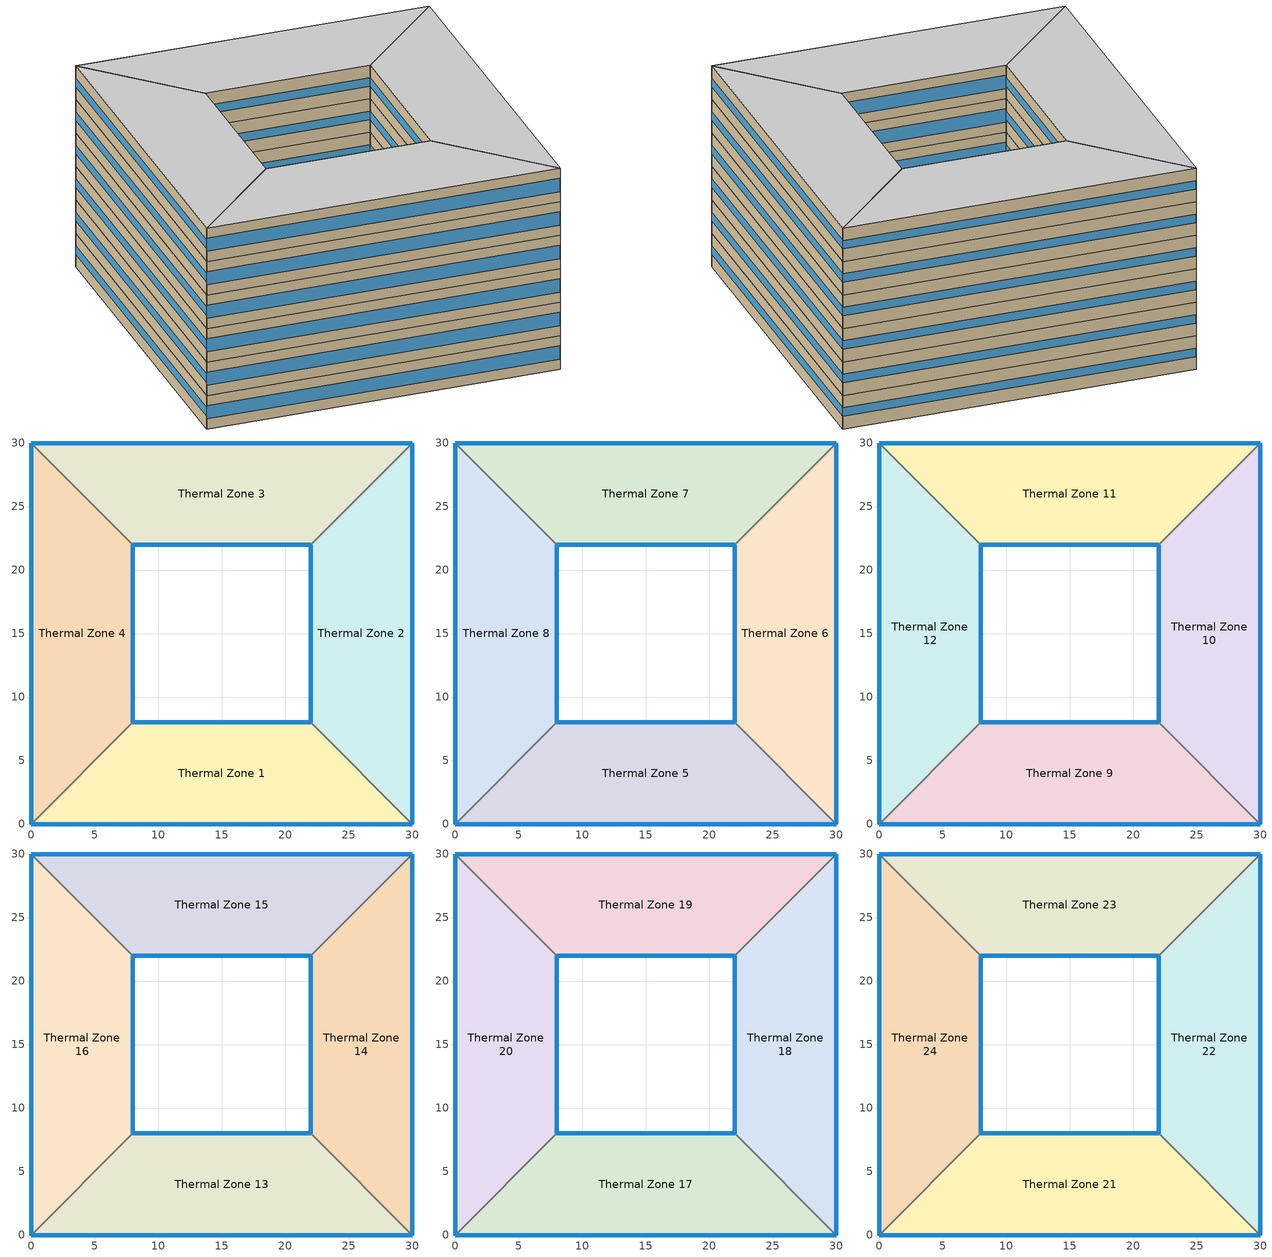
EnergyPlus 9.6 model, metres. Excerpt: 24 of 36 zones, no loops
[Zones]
Thermal Zone 1
 floor ground (ExtSlabCarpet): 0,0 8,8 22,8 30,0 z0
 wall outside (Ext Wall): 22,8 8,8 / 0,0 30,0 z0:3
 wall to Thermal Zone 4 (Interior Wall): 8,8 0,0 z0:3
 wall to Thermal Zone 2 (Interior Wall): 30,0 22,8 z0:3
 window (Ext Window): 21.99,8 8.01,8 / 0.01,0 29.99,0 z0.9:2.1
Thermal Zone 2
 floor ground (ExtSlabCarpet): 22,8 22,22 30,30 30,0 z0
 wall outside (Ext Wall): 22,22 22,8 / 30,0 30,30 z0:3
 wall to Thermal Zone 3 (Interior Wall): 30,30 22,22 z0:3
 window (Ext Window): 22,21.99 22,8.01 / 30,0.01 30,29.99 z1.12:1.88
Thermal Zone 3
 floor ground (ExtSlabCarpet): 8,22 0,30 30,30 22,22 z0
 wall outside (Ext Wall): 30,30 0,30 / 8,22 22,22 z0:3
 wall to Thermal Zone 4 (Interior Wall): 0,30 8,22 z0:3
 window (Ext Window): 29.99,30 0.01,30 / 8.01,22 21.99,22 z1.12:1.88
Thermal Zone 4
 floor ground (ExtSlabCarpet): 0,30 8,22 8,8 0,0 z0
 wall outside (Ext Wall): 8,8 8,22 / 0,30 0,0 z0:3
 window (Ext Window): 8,8.01 8,21.99 / 0,29.99 0,0.01 z1.12:1.88
Thermal Zone 5
 floor to Thermal Zone 1 (Interior Floor): 0,0 8,8 22,8 30,0 z3
 wall outside (Ext Wall): 22,8 8,8 / 0,0 30,0 z3:6
 wall to Thermal Zone 8 (Interior Wall): 8,8 0,0 z3:6
 wall to Thermal Zone 6 (Interior Wall): 30,0 22,8 z3:6
 window (Ext Window): 21.99,8 8.01,8 / 0.01,0 29.99,0 z3.9:5.1
Thermal Zone 6
 floor to Thermal Zone 2 (Interior Floor): 22,8 22,22 30,30 30,0 z3
 wall outside (Ext Wall): 22,22 22,8 / 30,0 30,30 z3:6
 wall to Thermal Zone 7 (Interior Wall): 30,30 22,22 z3:6
 window (Ext Window): 22,21.99 22,8.01 / 30,0.01 30,29.99 z4.12:4.88
Thermal Zone 7
 floor to Thermal Zone 3 (Interior Floor): 8,22 0,30 30,30 22,22 z3
 wall outside (Ext Wall): 30,30 0,30 / 8,22 22,22 z3:6
 wall to Thermal Zone 8 (Interior Wall): 0,30 8,22 z3:6
 window (Ext Window): 29.99,30 0.01,30 / 8.01,22 21.99,22 z4.12:4.88
Thermal Zone 8
 floor to Thermal Zone 4 (Interior Floor): 0,30 8,22 8,8 0,0 z3
 wall outside (Ext Wall): 8,8 8,22 / 0,30 0,0 z3:6
 window (Ext Window): 8,8.01 8,21.99 / 0,29.99 0,0.01 z4.12:4.88
Thermal Zone 9
 floor to Thermal Zone 5 (Interior Floor): 0,0 8,8 22,8 30,0 z6
 wall outside (Ext Wall): 22,8 8,8 / 0,0 30,0 z6:9
 wall to Thermal Zone 12 (Interior Wall): 8,8 0,0 z6:9
 wall to Thermal Zone 10 (Interior Wall): 30,0 22,8 z6:9
 window (Ext Window): 21.99,8 8.01,8 / 0.01,0 29.99,0 z6.9:8.1
Thermal Zone 10
 floor to Thermal Zone 6 (Interior Floor): 22,8 22,22 30,30 30,0 z6
 wall outside (Ext Wall): 22,22 22,8 / 30,0 30,30 z6:9
 wall to Thermal Zone 11 (Interior Wall): 30,30 22,22 z6:9
 window (Ext Window): 22,21.99 22,8.01 / 30,0.01 30,29.99 z7.12:7.88
Thermal Zone 11
 floor to Thermal Zone 7 (Interior Floor): 8,22 0,30 30,30 22,22 z6
 wall outside (Ext Wall): 30,30 0,30 / 8,22 22,22 z6:9
 wall to Thermal Zone 12 (Interior Wall): 0,30 8,22 z6:9
 window (Ext Window): 29.99,30 0.01,30 / 8.01,22 21.99,22 z7.12:7.88
Thermal Zone 12
 floor to Thermal Zone 8 (Interior Floor): 0,30 8,22 8,8 0,0 z6
 wall outside (Ext Wall): 8,8 8,22 / 0,30 0,0 z6:9
 window (Ext Window): 8,8.01 8,21.99 / 0,29.99 0,0.01 z7.12:7.88
Thermal Zone 13
 floor to Thermal Zone 9 (Interior Floor): 0,0 8,8 22,8 30,0 z9
 wall outside (Ext Wall): 22,8 8,8 / 0,0 30,0 z9:12
 wall to Thermal Zone 16 (Interior Wall): 8,8 0,0 z9:12
 wall to Thermal Zone 14 (Interior Wall): 30,0 22,8 z9:12
 window (Ext Window): 21.99,8 8.01,8 / 0.01,0 29.99,0 z9.9:11.1
Thermal Zone 14
 floor to Thermal Zone 10 (Interior Floor): 22,8 22,22 30,30 30,0 z9
 wall outside (Ext Wall): 22,22 22,8 / 30,0 30,30 z9:12
 wall to Thermal Zone 15 (Interior Wall): 30,30 22,22 z9:12
 window (Ext Window): 22,21.99 22,8.01 / 30,0.01 30,29.99 z10.12:10.88
Thermal Zone 15
 floor to Thermal Zone 11 (Interior Floor): 8,22 0,30 30,30 22,22 z9
 wall outside (Ext Wall): 30,30 0,30 / 8,22 22,22 z9:12
 wall to Thermal Zone 16 (Interior Wall): 0,30 8,22 z9:12
 window (Ext Window): 29.99,30 0.01,30 / 8.01,22 21.99,22 z10.12:10.88
Thermal Zone 16
 floor to Thermal Zone 12 (Interior Floor): 0,30 8,22 8,8 0,0 z9
 wall outside (Ext Wall): 8,8 8,22 / 0,30 0,0 z9:12
 window (Ext Window): 8,8.01 8,21.99 / 0,29.99 0,0.01 z10.12:10.88
Thermal Zone 17
 floor to Thermal Zone 13 (Interior Floor): 0,0 8,8 22,8 30,0 z12
 wall outside (Ext Wall): 22,8 8,8 / 0,0 30,0 z12:15
 wall to Thermal Zone 20 (Interior Wall): 8,8 0,0 z12:15
 wall to Thermal Zone 18 (Interior Wall): 30,0 22,8 z12:15
 window (Ext Window): 21.99,8 8.01,8 / 0.01,0 29.99,0 z12.9:14.1
Thermal Zone 18
 floor to Thermal Zone 14 (Interior Floor): 22,8 22,22 30,30 30,0 z12
 wall outside (Ext Wall): 22,22 22,8 / 30,0 30,30 z12:15
 wall to Thermal Zone 19 (Interior Wall): 30,30 22,22 z12:15
 window (Ext Window): 22,21.99 22,8.01 / 30,0.01 30,29.99 z13.12:13.88
Thermal Zone 19
 floor to Thermal Zone 15 (Interior Floor): 8,22 0,30 30,30 22,22 z12
 wall outside (Ext Wall): 30,30 0,30 / 8,22 22,22 z12:15
 wall to Thermal Zone 20 (Interior Wall): 0,30 8,22 z12:15
 window (Ext Window): 29.99,30 0.01,30 / 8.01,22 21.99,22 z13.12:13.88
Thermal Zone 20
 floor to Thermal Zone 16 (Interior Floor): 0,30 8,22 8,8 0,0 z12
 wall outside (Ext Wall): 8,8 8,22 / 0,30 0,0 z12:15
 window (Ext Window): 8,8.01 8,21.99 / 0,29.99 0,0.01 z13.12:13.88
Thermal Zone 21
 floor to Thermal Zone 17 (Interior Floor): 0,0 8,8 22,8 30,0 z15
 wall outside (Ext Wall): 22,8 8,8 / 0,0 30,0 z15:18
 wall to Thermal Zone 24 (Interior Wall): 8,8 0,0 z15:18
 wall to Thermal Zone 22 (Interior Wall): 30,0 22,8 z15:18
 window (Ext Window): 21.99,8 8.01,8 / 0.01,0 29.99,0 z15.9:17.1
 ceiling to Thermal Zone 25 (Interior Ceiling): 30,0 22,8 8,8 0,0 z18
Thermal Zone 22
 floor to Thermal Zone 18 (Interior Floor): 22,8 22,22 30,30 30,0 z15
 wall outside (Ext Wall): 22,22 22,8 / 30,0 30,30 z15:18
 wall to Thermal Zone 23 (Interior Wall): 30,30 22,22 z15:18
 window (Ext Window): 22,21.99 22,8.01 / 30,0.01 30,29.99 z16.12:16.88
 ceiling to Thermal Zone 26 (Interior Ceiling): 30,0 30,30 22,22 22,8 z18
Thermal Zone 23
 floor to Thermal Zone 19 (Interior Floor): 8,22 0,30 30,30 22,22 z15
 wall outside (Ext Wall): 30,30 0,30 / 8,22 22,22 z15:18
 wall to Thermal Zone 24 (Interior Wall): 0,30 8,22 z15:18
 window (Ext Window): 29.99,30 0.01,30 / 8.01,22 21.99,22 z16.12:16.88
 ceiling to Thermal Zone 27 (Interior Ceiling): 22,22 30,30 0,30 8,22 z18
Thermal Zone 24
 floor to Thermal Zone 20 (Interior Floor): 0,30 8,22 8,8 0,0 z15
 wall outside (Ext Wall): 8,8 8,22 / 0,30 0,0 z15:18
 window (Ext Window): 8,8.01 8,21.99 / 0,29.99 0,0.01 z16.12:16.88
 ceiling to Thermal Zone 28 (Interior Ceiling): 0,0 8,8 8,22 0,30 z18
[Building]
Building 1: North Axis {deg}=-0
[Site:Location]
Washington Dc Dulles IntL Ar: Latitude {deg}=38.98; Longitude {deg}=-77.47; Time Zone {hr}=-5; Elevation {m}=82
[SizingPeriod:DesignDay] Month=7; Day of Month=21; Day Type=SummerDesignDay; Daily Dry-Bulb Temperature Range {deltaC}=14.4; Dry-Bulb Temperature Range Modifier Type=DefaultMultipliers; Barometric Pressure {Pa}=86790; Wind Speed {m/s}=5; Wind Direction {deg}=340; Rain Indicator=No; Snow Indicator=No; Daylight Saving Time Indicator=No; Solar Model Indicator=ASHRAETau; ASHRAE Clear Sky Optical Depth for Beam Irradiance (taub)=0.339; ASHRAE Clear Sky Optical Depth for Diffuse Irradiance (taud)=2.366; Begin Environment Reset Mode=FullResetAtBeginEnvironment
Name | Maximum Dry-Bulb Temperature {C} | Humidity Condition Type | Wetbulb or DewPoint at Maximum Dry-Bulb {C} | Enthalpy at Maximum Dry-Bulb {J/kg}
SALT-LAKE-CITY-IAP Ann Clg .4% Condns DB=>MWB | 36.5 | Wetbulb | 17.1
SALT-LAKE-CITY-IAP Ann Clg .4% Condns DP=>MDB | 22.5 | Dewpoint | 15.6
SALT-LAKE-CITY-IAP Ann Clg .4% Condns Enth=>MDB | 30.8 | Enthalpy |  | 59300
SALT-LAKE-CITY-IAP Ann Clg .4% Condns WB=>MDB | 31.2 | Wetbulb | 19
[Material] Thermal Absorptance=0.9
Name | Roughness | Thickness m | Conductivity W/m-K | Density kg/m3 | Specific Heat J/kg-K | Solar Absorptance | Visible Absorptance
wall gypsum | MediumSmooth | 0.2 | 0.16 | 800 | 1090 | 0.4 | 0.4
Wall Insulation [30] | MediumRough | 0.1693 | 0.049 | 265 | 836.8 | 0.7 | 0.7
F16 Acoustic tile | MediumSmooth | 0.0191 | 0.06 | 368 | 590 | 0.3 | 0.3
M11 100mm lightweight concrete | MediumRough | 0.1016 | 0.53 | 1280 | 840 | 0.5 | 0.5
MAT-CC05 4 HW CONCRETE | Rough | 0.1016 | 1.311 | 2240 | 836.8 | 0.85 | 0.85
G01a 19mm gypsum board | MediumSmooth | 0.019 | 0.16 | 800 | 1090 | 0.4 | 0.4
[Material:AirGap]
Name | Thermal Resistance m2-K/W
F04 Wall air space resistance | 0.15
F05 Ceiling air space resistance | 0.18
[Material:NoMass]
CP02 CARPET PAD: Roughness=Smooth; Thermal Resistance m2-K/W=0.1; Thermal Absorptance=0.9; Solar Absorptance=0.8; Visible Absorptance=0.8
[WindowMaterial:SimpleGlazingSystem]
Window Material Simple Glazing System: U-Factor W/m2-K=2.2; Solar Heat Gain Coefficient=0.35
[Construction]
Ext Wall: wall gypsum, Wall Insulation [30]
Ext Window: Window Material Simple Glazing System
ExtSlabCarpet: MAT-CC05 4 HW CONCRETE, CP02 CARPET PAD
Interior Ceiling: M11 100mm lightweight concrete, F05 Ceiling air space resistance, F16 Acoustic tile
Interior Floor: F16 Acoustic tile, F05 Ceiling air space resistance, M11 100mm lightweight concrete
Interior Wall: G01a 19mm gypsum board, F04 Wall air space resistance, G01a 19mm gypsum board
[Zone]
Thermal Zone 1; Thermal Zone 2; Thermal Zone 3; Thermal Zone 4: 0, 0, 0, 0, , 1, , , , , , Yes
Thermal Zone 5; Thermal Zone 6; Thermal Zone 7; Thermal Zone 8: 0, 0, 0, 3, , 1, , , , , , Yes
Thermal Zone 9; Thermal Zone 10; Thermal Zone 11; Thermal Zone 12: 0, 0, 0, 6, , 1, , , , , , Yes
Thermal Zone 13; Thermal Zone 14; Thermal Zone 15; Thermal Zone 16: 0, 0, 0, 9, , 1, , , , , , Yes
Thermal Zone 17; Thermal Zone 18; Thermal Zone 19; Thermal Zone 20: 0, 0, 0, 12, , 1, , , , , , Yes
Thermal Zone 21; Thermal Zone 22; Thermal Zone 23; Thermal Zone 24: 0, 0, 0, 15, , 1, , , , , , Yes
[AvailabilityManager:Scheduled] Schedule=Always On Discrete
Packaged Rooftop Air Conditioner 1 Availability Manager; Air Loop HVAC Outdoor Air System 1 Availability Manager
[Schedule:Constant]
Always On Discrete: Hourly Value=1
